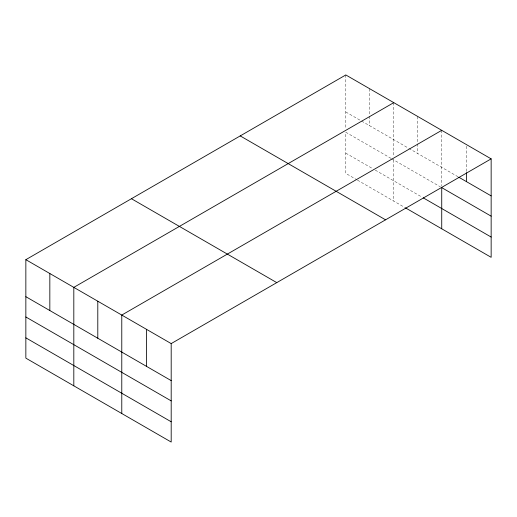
<?xml version="1.0" encoding="UTF-8"?>
<svg xmlns="http://www.w3.org/2000/svg" width="517" height="517" viewBox="0 0 517 517"><rect width="100%" height="100%" fill="white"/><g stroke="black" fill="none" stroke-linecap="round" stroke-linejoin="round"><path stroke-width="0.39" stroke-dasharray="2.58 1.94" d="M345.808 111.976L360.879 120.681M361.564 121.075L408.159 147.972M408.844 148.366L458.204 176.866M391.026 158.357L345.808 132.249L345.808 173.408L356.769 179.742M391.712 158.751L440.361 186.837M345.808 153.135L372.531 168.568M375.271 170.145L421.866 197.048M357.454 180.136L404.733 207.433M466.444 146.208L466.444 171.967M441.731 130.336L441.731 186.075M417.749 116.487L417.749 143.047M417.749 143.855L417.749 153.51M393.773 102.644L393.773 156.044M393.773 159.94L393.773 201.1M369.791 88.795L369.791 115.356M369.791 116.163L369.791 125.818M345.808 74.952L345.808 128.352"/><path stroke-width="0.78" d="M491.15 158.861L345.808 74.952L25.85 259.676L25.85 358.139L171.192 442.048L171.192 343.592L491.15 158.861L491.15 257.324L405.418 207.828M393.773 102.644L73.815 287.368L73.815 385.824M441.731 130.336L121.779 315.06L121.779 413.516M458.889 177.266L491.15 195.885M491.15 216.164L441.731 187.632L441.731 228.792M423.236 197.837L491.15 237.051M240.224 135.913L385.566 219.822M131.434 198.715L276.776 282.631M25.85 259.676L171.192 343.592M25.85 296.7L171.192 380.615M25.85 316.973L171.192 400.888M25.85 337.859L171.192 421.775M466.444 172.768L466.444 181.622M146.485 329.323L146.485 366.346M97.797 301.211L97.797 338.234M49.832 273.519L49.832 310.543"/></g></svg>
